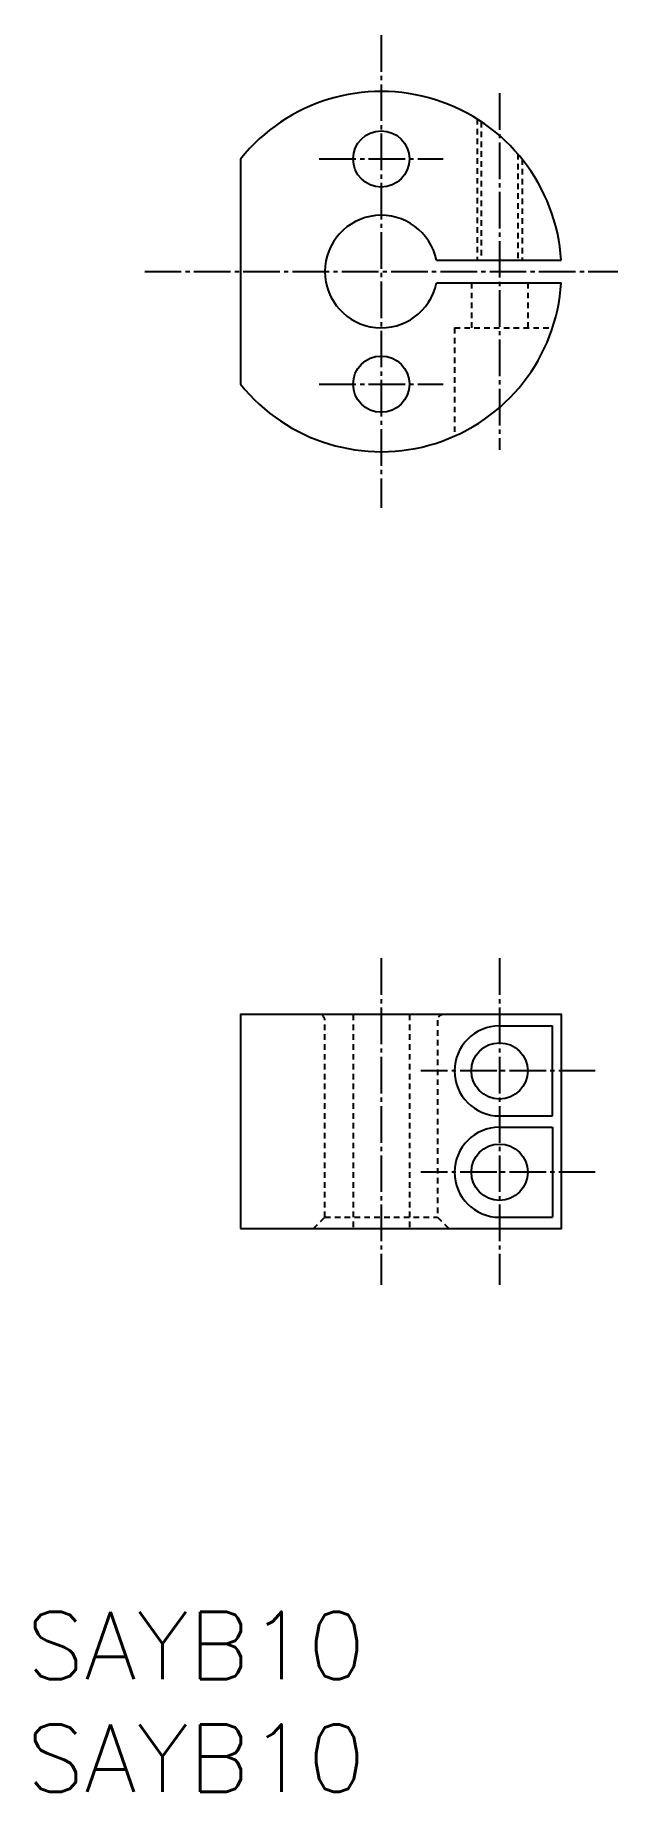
# Model space of a CAD drawing. Extents: x -287 to -236, y -2044 to -1888.
import ezdxf

# ---------------------------------------------------------------- set-up
doc = ezdxf.new("R2010")
doc.units = 0
doc.header["$LTSCALE"] = 0.25
doc.linetypes.add('CENTER', pattern=[17.5, 13, -1.5, 1.5, -1.5])
doc.linetypes.add('DASHED', pattern=[3.5, 2, -1.5])
doc.layers.get('0').update_dxf_attribs({"linetype": 'CONTINUOUS'})
doc.layers.add('CENTER', color=1, linetype='CENTER')
doc.styles.get("Standard").update_dxf_attribs({"font": 'txt', "bigfont": 'BIGFONT'})

msp = doc.modelspace()

# ---------------------------------------------------------------- linework, layer by layer
at = {"color": 3, "linetype": 'DASHED'}
for p, q in [((-248.01, -1895.11), (-248.01, -1907.67)), ((-247.63, -1895.36), (-247.63, -1907.67)), ((-244.39, -1898.22), (-244.39, -1907.67)), ((-244.01, -1898.68), (-244.01, -1907.67)), ((-248.51, -1909.67), (-248.51, -1913.67)), ((-243.51, -1909.67), (-243.51, -1913.67)), ((-250.01, -1913.67), (-250.01, -1923.29)), ((-250.01, -1913.67), (-241.31, -1913.67)), ((-261.51, -1992.67), (-261.51, -1975.17)), ((-259.01, -1974.67), (-259.01, -1993.67)), ((-254.01, -1974.67), (-254.01, -1993.67)), ((-251.51, -1975.17), (-251.51, -1992.67)), ((-262.51, -1993.67), (-261.51, -1992.67)), ((-261.51, -1992.67), (-251.51, -1992.67)), ((-250.51, -1993.67), (-251.51, -1992.67))]:
    msp.add_line(p, q, dxfattribs=at)
at = {"color": 7, "linetype": 'CONTINUOUS'}
for p, q in [((-269.01, -1898.68), (-269.01, -1918.66)), ((-251.61, -1907.67), (-240.54, -1907.67)), ((-251.61, -1909.67), (-240.54, -1909.67)), ((-246.01, -1975.67), (-241.31, -1975.67)), ((-241.31, -1983.67), (-241.31, -1975.67)), ((-246.01, -1983.67), (-241.31, -1983.67)), ((-246.01, -1984.67), (-241.31, -1984.67)), ((-241.31, -1984.67), (-241.31, -1992.67)), ((-246.01, -1992.67), (-241.31, -1992.67))]:
    msp.add_line(p, q, dxfattribs=at)
msp.add_lwpolyline([(-269, -1993.67), (-240.51, -1993.67), (-240.51, -1974.67), (-269, -1974.67)], close=True, dxfattribs=at)
for centre in [(-256.51, -1898.67), (-256.51, -1918.67), (-246.01, -1979.67), (-246.01, -1988.67)]:
    msp.add_circle(centre, 2.5, dxfattribs=at)
for centre, radius, start, end in [((-256.51, -1908.67), 16, 3.5833, 141.3752), ((-256.51, -1908.67), 5, 11.537, 348.463), ((-256.51, -1908.67), 16, 218.6248, 356.4167), ((-246.01, -1979.67), 4, 90, 270), ((-246.01, -1988.67), 4, 90, 270)]:
    msp.add_arc(centre, radius, start, end, dxfattribs=at)
at = {"color": 3, "linetype": 'DASHED'}
for centre, start, end in [((-262.01, -1975.17), 0, 90), ((-251.01, -1975.17), 90, 180)]:
    msp.add_arc(centre, 0.5, start, end, dxfattribs=at)
at = {"layer": 'CENTER', "color": 1, "linetype": 'CENTER'}
for p, q in [((-256.51, -1887.67), (-256.51, -1929.67)), ((-246.01, -1892.83), (-246.01, -1924.5)), ((-262.01, -1898.67), (-251.01, -1898.67)), ((-277.51, -1908.67), (-235.51, -1908.67)), ((-262.01, -1918.67), (-251.01, -1918.67)), ((-256.51, -1969.67), (-256.51, -1998.67)), ((-246.01, -1969.67), (-246.01, -1998.67)), ((-237.51, -1979.67), (-253.01, -1979.67)), ((-237.51, -1988.67), (-253.01, -1988.67))]:
    msp.add_line(p, q, dxfattribs=at)

# ---------------------------------------------------------------- texts
at = {"color": 7, "linetype": 'CONTINUOUS'}
for p in [(-288, -2033.71), (-288, -2043.71)]:
    msp.add_text('SAYB10', height=6, dxfattribs=at).set_placement(p)

doc.saveas('drawing.dxf')
